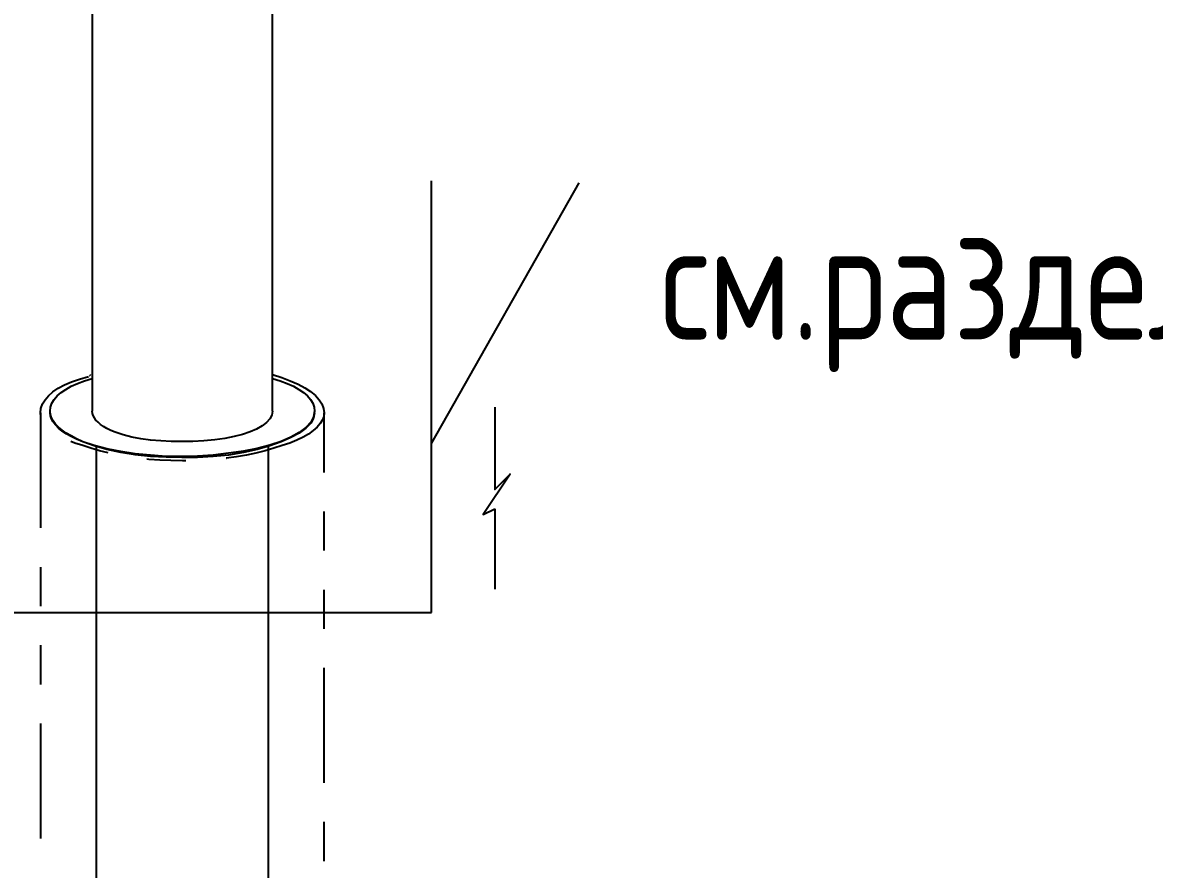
# Model space of a CAD drawing. Header units: metres. Extents: x 20 to 415, y 5 to 292.
# Drawn here: x 270.15 to 282.44, y 186.96 to 196.16 of the extents above; entities that cross this region are included whole.
import ezdxf

# ---------------------------------------------------------------- set-up
doc = ezdxf.new("R2010")
doc.units = ezdxf.units.M
for name, color, linetype in [('ВОЗДУХОВОДЫ', 7, 'Continuous'), ('ИЗОЛЯЦИЯ', 3, 'Continuous'), ('ОБОЗНАЧЕНИЯ', 7, 'Continuous'), ('ОБОРУДОВАНИЕ', 8, 'Continuous')]:
    doc.layers.add(name, color=color, linetype=linetype)
doc.styles.add('GOST', font='isocpeur.ttf')

msp = doc.modelspace()

# ---------------------------------------------------------------- linework, layer by layer
at = {"layer": 'ВОЗДУХОВОДЫ'}
for points in [[(270.946, 191.56), (270.946, 184.52)], [(272.82, 184.52), (272.82, 191.56)]]:
    msp.add_lwpolyline(points, dxfattribs=at)
at = {"layer": 'ИЗОЛЯЦИЯ'}
for points in [[(270.869, 192.316), (270.871, 192.316)], [(270.875, 192.32), (270.877, 192.32)], [(270.88, 192.324), (270.883, 192.324)], [(270.886, 192.327), (270.888, 192.327)], [(270.891, 192.328), (270.893, 192.328)], [(270.895, 192.33), (270.897, 192.33)], [(270.899, 192.33), (270.901, 192.33)], [(270.902, 192.331), (270.904, 192.331)], [(270.903, 192.331), (270.905, 192.331)], [(272.862, 192.331), (272.964, 192.298)], [(270.535, 192.183), (270.603, 192.22)], [(270.603, 192.22), (270.68, 192.253)], [(270.68, 192.253), (270.767, 192.283)], [(270.767, 192.283), (270.862, 192.31)], [(270.862, 192.31), (270.864, 192.31)], [(272.964, 192.298), (273.056, 192.264)], [(273.056, 192.264), (273.14, 192.227)], [(273.14, 192.227), (273.213, 192.187)], [(270.391, 192.058), (270.429, 192.102)], [(270.429, 192.102), (270.477, 192.144)], [(270.477, 192.144), (270.535, 192.183)], [(273.213, 192.187), (273.276, 192.146)], [(273.276, 192.146), (273.328, 192.103)], [(273.328, 192.103), (273.37, 192.058)], [(270.342, 191.914), (270.347, 191.964)], [(270.347, 191.964), (270.364, 192.012)], [(270.364, 192.012), (270.391, 192.058)], [(273.37, 192.058), (273.4, 192.012)], [(273.4, 192.012), (273.418, 191.964)], [(273.418, 191.964), (273.424, 191.914)], [(270.342, 191.914), (270.342, 190.665)], [(270.347, 191.877), (270.342, 191.914)], [(270.351, 191.865), (270.353, 191.865)], [(273.405, 191.838), (273.38, 191.799)], [(273.419, 191.877), (273.405, 191.838)], [(273.424, 191.914), (273.419, 191.877)], [(273.424, 191.269), (273.424, 191.914)], [(273.304, 191.722), (273.253, 191.685)], [(273.347, 191.76), (273.304, 191.722)], [(273.38, 191.799), (273.347, 191.76)], [(270.716, 191.587), (270.671, 191.605)], [(270.8, 191.56), (270.716, 191.587)], [(273.05, 191.587), (272.966, 191.56)], [(273.126, 191.617), (273.05, 191.587)], [(273.194, 191.65), (273.126, 191.617)], [(273.253, 191.685), (273.194, 191.65)], [(270.89, 191.53), (270.8, 191.56)], [(270.984, 191.503), (270.89, 191.53)], [(271.077, 191.48), (270.984, 191.503)], [(272.579, 191.457), (272.471, 191.438)], [(272.682, 191.478), (272.579, 191.457)], [(272.781, 191.503), (272.682, 191.478)], [(272.876, 191.53), (272.781, 191.503)], [(272.966, 191.56), (272.876, 191.53)], [(271.52, 191.41), (271.496, 191.413)], [(271.638, 191.401), (271.52, 191.41)], [(271.759, 191.396), (271.638, 191.401)], [(271.883, 191.394), (271.759, 191.396)], [(271.92, 191.394), (271.883, 191.394)], [(272.471, 191.438), (272.36, 191.422)], [(272.36, 191.422), (272.362, 191.422)], [(273.424, 190.419), (273.424, 190.844)], [(270.342, 190.24), (270.342, 189.815)], [(273.424, 189.569), (273.424, 189.994)], [(270.342, 189.39), (270.342, 188.965)], [(273.424, 187.895), (273.424, 189.144)], [(270.342, 188.54), (270.342, 187.291)], [(273.424, 187.045), (273.424, 187.47)]]:
    msp.add_lwpolyline(points, dxfattribs=at)
at = {"layer": 'ОБОЗНАЧЕНИЯ'}
for points in [[(274.591, 189.748), (274.591, 194.435)], [(274.591, 191.581), (276.194, 194.414)], [(275.278, 191.977), (275.278, 191.081), (275.445, 191.248), (275.153, 190.811), (275.278, 190.873)], [(275.278, 190.873), (275.278, 189.998)], [(269.175, 189.748), (274.591, 189.748)]]:
    msp.add_lwpolyline(points, dxfattribs=at)
at = {"layer": 'ОБОРУДОВАНИЕ'}
for points in [[(270.904, 196.705), (270.904, 191.935)], [(272.862, 191.935), (272.862, 196.705)], [(270.446, 191.935), (270.451, 191.978), (270.465, 192.02), (270.49, 192.06), (270.523, 192.099), (270.566, 192.136), (270.617, 192.171), (270.676, 192.204), (270.744, 192.235), (270.82, 192.263), (270.904, 192.289)], [(272.862, 192.289), (272.946, 192.263), (273.021, 192.235), (273.09, 192.204), (273.149, 192.171), (273.2, 192.136), (273.243, 192.099), (273.276, 192.06), (273.301, 192.02), (273.315, 191.978), (273.32, 191.935)], [(270.8, 191.602), (270.734, 191.633), (270.675, 191.665), (270.622, 191.696), (270.576, 191.728), (270.537, 191.761), (270.505, 191.794), (270.479, 191.828), (270.461, 191.863), (270.45, 191.898), (270.446, 191.935)], [(270.8, 191.602), (270.734, 191.628), (270.675, 191.657), (270.622, 191.687), (270.576, 191.718), (270.537, 191.75), (270.505, 191.784), (270.479, 191.817), (270.461, 191.85), (270.45, 191.883), (270.446, 191.914)], [(273.32, 191.935), (273.309, 191.874), (273.277, 191.814), (273.224, 191.756), (273.152, 191.702), (273.062, 191.652), (272.956, 191.605), (272.833, 191.564), (272.696, 191.529), (272.546, 191.5), (272.383, 191.477), (272.218, 191.456), (272.048, 191.444), (271.877, 191.44), (271.706, 191.443), (271.537, 191.454), (271.372, 191.471), (271.214, 191.495), (271.064, 191.525), (270.926, 191.561), (270.8, 191.602)], [(273.32, 191.914), (273.309, 191.858), (273.277, 191.803), (273.224, 191.749), (273.152, 191.696), (273.062, 191.646), (272.956, 191.599), (272.833, 191.557), (272.696, 191.518), (272.546, 191.484), (272.383, 191.456), (272.218, 191.441), (272.048, 191.431), (271.877, 191.429), (271.706, 191.433), (271.537, 191.443), (271.372, 191.461), (271.214, 191.485), (271.064, 191.517), (270.926, 191.556), (270.8, 191.602)], [(271.154, 191.706), (271.106, 191.725), (271.064, 191.746), (271.026, 191.767), (270.994, 191.79), (270.967, 191.813), (270.944, 191.837), (270.927, 191.861), (270.914, 191.885), (270.907, 191.91), (270.904, 191.935)], [(272.862, 191.935), (272.855, 191.892), (272.833, 191.851), (272.798, 191.811), (272.75, 191.774), (272.69, 191.74), (272.619, 191.709), (272.537, 191.681), (272.446, 191.657), (272.346, 191.638), (272.237, 191.623), (272.118, 191.612), (271.998, 191.606), (271.88, 191.603), (271.763, 191.604), (271.649, 191.61), (271.538, 191.62), (271.432, 191.634), (271.333, 191.653), (271.239, 191.677), (271.154, 191.706)]]:
    msp.add_lwpolyline(points, dxfattribs=at)

# ---------------------------------------------------------------- texts
at = {"layer": 'ОБОЗНАЧЕНИЯ', "style": 'GOST', "width": 0.8}
msp.add_text('см.раздел Р-П-00148.25-02.02.021-К.КМ5', height=1.29207, dxfattribs=at).set_placement((277.075, 192.709))

doc.saveas('drawing.dxf')
